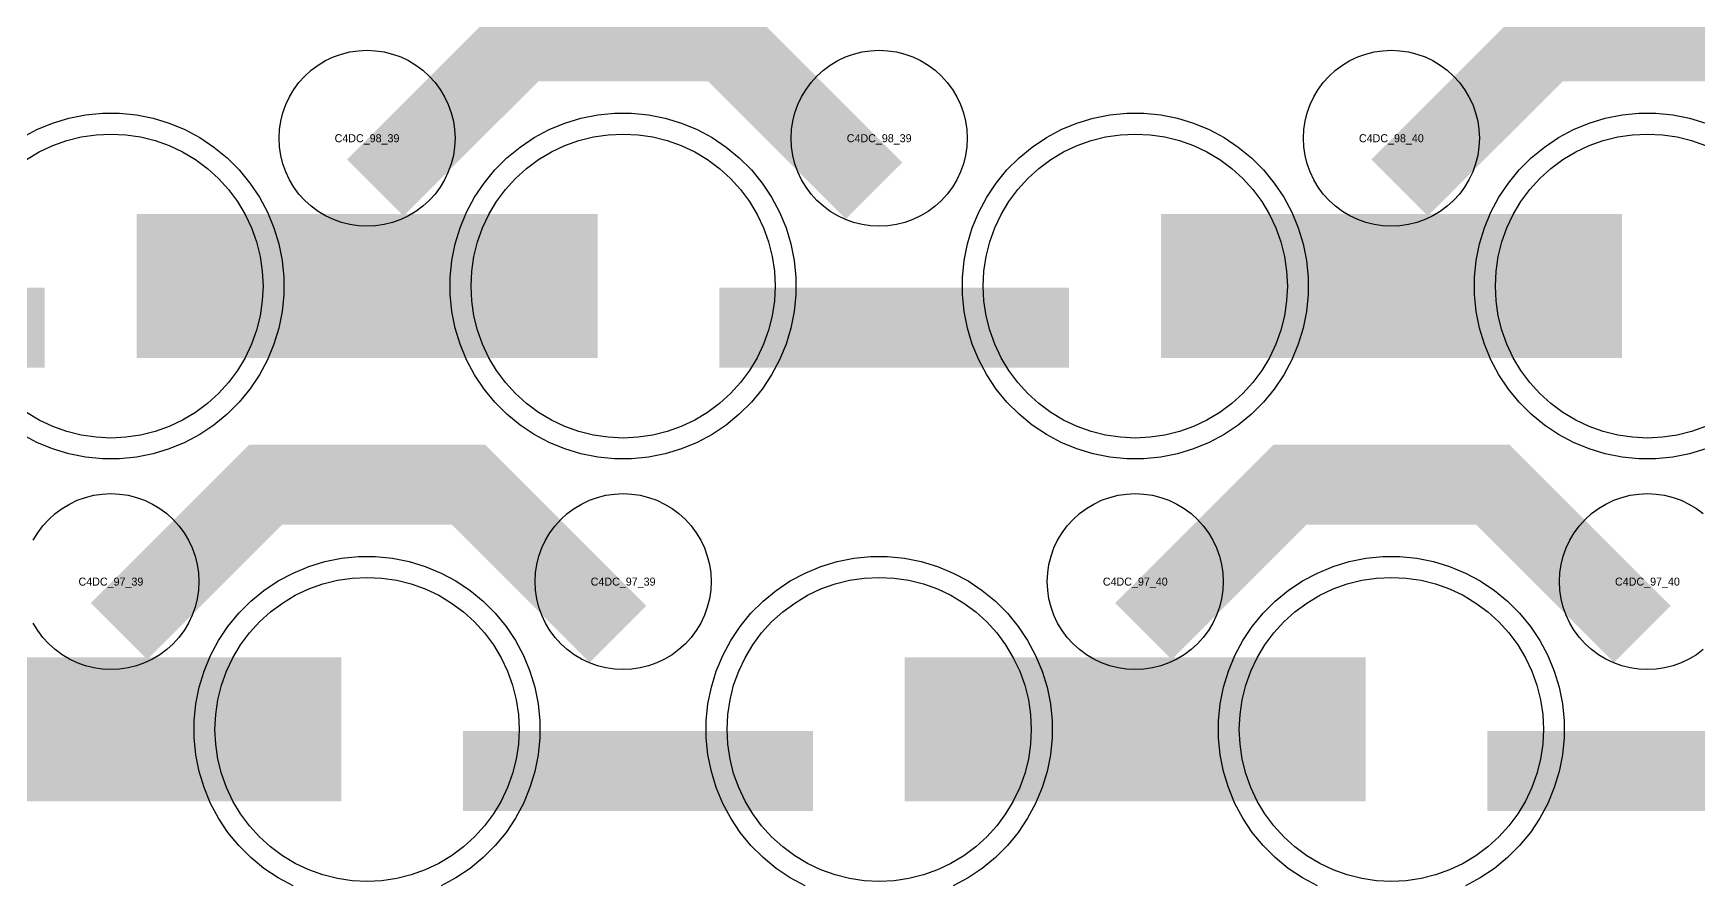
# Model space of a CAD drawing. Extents: x -11880 to 11880, y -14992 to 14992.
# Drawn here: x 456 to 976, y -1447 to -1181 of the extents above; entities that cross this region are included whole.
import ezdxf
from ezdxf.enums import TextEntityAlignment as Align

# ---------------------------------------------------------------- set-up
doc = ezdxf.new("R2010")
doc.units = 0
doc.header["$MEASUREMENT"] = 0
for name, color, linetype in [('GDS_775_DT_237', 138, 'CONTINUOUS'), ('RDL1_FS', 34, 'CONTINUOUS'), ('RDL_BS', 160, 'CONTINUOUS')]:
    doc.layers.add(name, color=color, linetype=linetype)

msp = doc.modelspace()

# ---------------------------------------------------------------- linework, layer by layer
at = {"layer": 'RDL1_FS'}
for points in [[(453.605, -1220.783), (457.605, -1218.385), (461.819, -1216.393), (466.209, -1214.821), (470.732, -1213.689), (475.343, -1213.005), (480, -1212.776), (484.657, -1213.005), (489.268, -1213.689), (493.791, -1214.821), (498.181, -1216.393), (502.395, -1218.385), (506.395, -1220.783), (510.14, -1223.561), (513.594, -1226.691), (516.724, -1230.145), (519.502, -1233.89), (521.9, -1237.89), (523.892, -1242.104), (525.464, -1246.494), (526.596, -1251.017), (527.28, -1255.628), (527.509, -1260.285), (527.28, -1264.942), (526.596, -1269.553), (525.464, -1274.076), (523.892, -1278.466), (521.9, -1282.68), (519.502, -1286.68), (516.724, -1290.425), (513.594, -1293.879), (510.14, -1297.009), (506.395, -1299.787), (502.395, -1302.185), (498.181, -1304.177), (493.791, -1305.749), (489.268, -1306.881), (484.657, -1307.565), (480, -1307.794), (475.343, -1307.565), (470.732, -1306.881), (466.209, -1305.749), (461.819, -1304.177), (457.605, -1302.185), (453.605, -1299.787)], [(978.181, -1304.177), (973.791, -1305.749), (969.268, -1306.881), (964.657, -1307.565), (960, -1307.794), (955.343, -1307.565), (950.732, -1306.881), (946.209, -1305.749), (941.819, -1304.177), (937.605, -1302.185), (933.605, -1299.787), (929.86, -1297.009), (926.406, -1293.879), (923.276, -1290.425), (920.498, -1286.68), (918.1, -1282.68), (916.108, -1278.466), (914.536, -1274.076), (913.404, -1269.553), (912.72, -1264.942), (912.491, -1260.285), (912.72, -1255.628), (913.404, -1251.017), (914.536, -1246.494), (916.108, -1242.104), (918.1, -1237.89), (920.498, -1233.89), (923.276, -1230.145), (926.406, -1226.691), (929.86, -1223.561), (933.605, -1220.783), (937.605, -1218.385), (941.819, -1216.393), (946.209, -1214.821), (950.732, -1213.689), (955.343, -1213.005), (960, -1212.776), (964.657, -1213.005), (969.268, -1213.689), (973.791, -1214.821), (978.181, -1216.393)]]:
    msp.add_lwpolyline(points, dxfattribs=at)
for points in [[(640, -1307.794), (635.343, -1307.565), (630.732, -1306.881), (626.209, -1305.749), (621.819, -1304.177), (617.605, -1302.185), (613.605, -1299.787), (609.86, -1297.009), (606.406, -1293.879), (603.276, -1290.425), (600.498, -1286.68), (598.1, -1282.68), (596.108, -1278.466), (594.536, -1274.076), (593.404, -1269.553), (592.72, -1264.942), (592.491, -1260.285), (592.72, -1255.628), (593.404, -1251.017), (594.536, -1246.494), (596.108, -1242.104), (598.1, -1237.89), (600.498, -1233.89), (603.276, -1230.145), (606.406, -1226.691), (609.86, -1223.561), (613.605, -1220.783), (617.605, -1218.385), (621.819, -1216.393), (626.209, -1214.821), (630.732, -1213.689), (635.343, -1213.005), (640, -1212.776), (644.657, -1213.005), (649.268, -1213.689), (653.791, -1214.821), (658.181, -1216.393), (662.395, -1218.385), (666.395, -1220.783), (670.14, -1223.561), (673.594, -1226.691), (676.724, -1230.145), (679.502, -1233.89), (681.9, -1237.89), (683.892, -1242.104), (685.464, -1246.494), (686.596, -1251.017), (687.28, -1255.628), (687.509, -1260.285), (687.28, -1264.942), (686.596, -1269.553), (685.464, -1274.076), (683.892, -1278.466), (681.9, -1282.68), (679.502, -1286.68), (676.724, -1290.425), (673.594, -1293.879), (670.14, -1297.009), (666.395, -1299.787), (662.395, -1302.185), (658.181, -1304.177), (653.791, -1305.749), (649.268, -1306.881), (644.657, -1307.565)], [(800, -1307.794), (795.343, -1307.565), (790.732, -1306.881), (786.209, -1305.749), (781.819, -1304.177), (777.605, -1302.185), (773.605, -1299.787), (769.86, -1297.009), (766.406, -1293.879), (763.276, -1290.425), (760.498, -1286.68), (758.1, -1282.68), (756.108, -1278.466), (754.536, -1274.076), (753.404, -1269.553), (752.72, -1264.942), (752.491, -1260.285), (752.72, -1255.628), (753.404, -1251.017), (754.536, -1246.494), (756.108, -1242.104), (758.1, -1237.89), (760.498, -1233.89), (763.276, -1230.145), (766.406, -1226.691), (769.86, -1223.561), (773.605, -1220.783), (777.605, -1218.385), (781.819, -1216.393), (786.209, -1214.821), (790.732, -1213.689), (795.343, -1213.005), (800, -1212.776), (804.657, -1213.005), (809.268, -1213.689), (813.791, -1214.821), (818.181, -1216.393), (822.395, -1218.385), (826.395, -1220.783), (830.14, -1223.561), (833.594, -1226.691), (836.724, -1230.145), (839.502, -1233.89), (841.9, -1237.89), (843.892, -1242.104), (845.464, -1246.494), (846.596, -1251.017), (847.28, -1255.628), (847.509, -1260.285), (847.28, -1264.942), (846.596, -1269.553), (845.464, -1274.076), (843.892, -1278.466), (841.9, -1282.68), (839.502, -1286.68), (836.724, -1290.425), (833.594, -1293.879), (830.14, -1297.009), (826.395, -1299.787), (822.395, -1302.185), (818.181, -1304.177), (813.791, -1305.749), (809.268, -1306.881), (804.657, -1307.565)], [(560, -1446.359), (555.343, -1446.13), (550.732, -1445.446), (546.209, -1444.314), (541.819, -1442.742), (537.605, -1440.75), (533.605, -1438.352), (529.86, -1435.574), (526.406, -1432.444), (523.276, -1428.99), (520.498, -1425.245), (518.1, -1421.245), (516.108, -1417.031), (514.536, -1412.641), (513.404, -1408.118), (512.72, -1403.507), (512.491, -1398.85), (512.72, -1394.193), (513.404, -1389.582), (514.536, -1385.059), (516.108, -1380.669), (518.1, -1376.455), (520.498, -1372.455), (523.276, -1368.71), (526.406, -1365.256), (529.86, -1362.126), (533.605, -1359.348), (537.605, -1356.95), (541.819, -1354.958), (546.209, -1353.386), (550.732, -1352.254), (555.343, -1351.57), (560, -1351.341), (564.657, -1351.57), (569.268, -1352.254), (573.791, -1353.386), (578.181, -1354.958), (582.395, -1356.95), (586.395, -1359.348), (590.14, -1362.126), (593.594, -1365.256), (596.724, -1368.71), (599.502, -1372.455), (601.9, -1376.455), (603.892, -1380.669), (605.464, -1385.059), (606.596, -1389.582), (607.28, -1394.193), (607.509, -1398.85), (607.28, -1403.507), (606.596, -1408.118), (605.464, -1412.641), (603.892, -1417.031), (601.9, -1421.245), (599.502, -1425.245), (596.724, -1428.99), (593.594, -1432.444), (590.14, -1435.574), (586.395, -1438.352), (582.395, -1440.75), (578.181, -1442.742), (573.791, -1444.314), (569.268, -1445.446), (564.657, -1446.13)], [(720, -1446.359), (715.343, -1446.13), (710.732, -1445.446), (706.209, -1444.314), (701.819, -1442.742), (697.605, -1440.75), (693.605, -1438.352), (689.86, -1435.574), (686.406, -1432.444), (683.276, -1428.99), (680.498, -1425.245), (678.1, -1421.245), (676.108, -1417.031), (674.536, -1412.641), (673.404, -1408.118), (672.72, -1403.507), (672.491, -1398.85), (672.72, -1394.193), (673.404, -1389.582), (674.536, -1385.059), (676.108, -1380.669), (678.1, -1376.455), (680.498, -1372.455), (683.276, -1368.71), (686.406, -1365.256), (689.86, -1362.126), (693.605, -1359.348), (697.605, -1356.95), (701.819, -1354.958), (706.209, -1353.386), (710.732, -1352.254), (715.343, -1351.57), (720, -1351.341), (724.657, -1351.57), (729.268, -1352.254), (733.791, -1353.386), (738.181, -1354.958), (742.395, -1356.95), (746.395, -1359.348), (750.14, -1362.126), (753.594, -1365.256), (756.724, -1368.71), (759.502, -1372.455), (761.9, -1376.455), (763.892, -1380.669), (765.464, -1385.059), (766.596, -1389.582), (767.28, -1394.193), (767.509, -1398.85), (767.28, -1403.507), (766.596, -1408.118), (765.464, -1412.641), (763.892, -1417.031), (761.9, -1421.245), (759.502, -1425.245), (756.724, -1428.99), (753.594, -1432.444), (750.14, -1435.574), (746.395, -1438.352), (742.395, -1440.75), (738.181, -1442.742), (733.791, -1444.314), (729.268, -1445.446), (724.657, -1446.13)], [(880, -1446.359), (875.343, -1446.13), (870.732, -1445.446), (866.209, -1444.314), (861.819, -1442.742), (857.605, -1440.75), (853.605, -1438.352), (849.86, -1435.574), (846.406, -1432.444), (843.276, -1428.99), (840.498, -1425.245), (838.1, -1421.245), (836.108, -1417.031), (834.536, -1412.641), (833.404, -1408.118), (832.72, -1403.507), (832.491, -1398.85), (832.72, -1394.193), (833.404, -1389.582), (834.536, -1385.059), (836.108, -1380.669), (838.1, -1376.455), (840.498, -1372.455), (843.276, -1368.71), (846.406, -1365.256), (849.86, -1362.126), (853.605, -1359.348), (857.605, -1356.95), (861.819, -1354.958), (866.209, -1353.386), (870.732, -1352.254), (875.343, -1351.57), (880, -1351.341), (884.657, -1351.57), (889.268, -1352.254), (893.791, -1353.386), (898.181, -1354.958), (902.395, -1356.95), (906.395, -1359.348), (910.14, -1362.126), (913.594, -1365.256), (916.724, -1368.71), (919.502, -1372.455), (921.9, -1376.455), (923.892, -1380.669), (925.464, -1385.059), (926.596, -1389.582), (927.28, -1394.193), (927.509, -1398.85), (927.28, -1403.507), (926.596, -1408.118), (925.464, -1412.641), (923.892, -1417.031), (921.9, -1421.245), (919.502, -1425.245), (916.724, -1428.99), (913.594, -1432.444), (910.14, -1435.574), (906.395, -1438.352), (902.395, -1440.75), (898.181, -1442.742), (893.791, -1444.314), (889.268, -1445.446), (884.657, -1446.13)]]:
    msp.add_lwpolyline(points, close=True, dxfattribs=at)
for points in [[(488.002, -1260.285, 45, 45, 0), (560.002, -1260.285, 45, 45, 0)], [(560.002, -1260.285, 45, 45, 0), (632.002, -1260.285, 45, 45, 0)], [(808.002, -1260.285, 45, 45, 0), (880.002, -1260.285, 45, 45, 0)], [(880.002, -1260.285, 45, 45, 0), (952.002, -1260.285, 45, 45, 0)], [(408.002, -1398.85, 45, 45, 0), (480.002, -1398.85, 45, 45, 0)], [(480.002, -1398.85, 45, 45, 0), (552.002, -1398.85, 45, 45, 0)], [(728.002, -1398.85, 45, 45, 0), (800.002, -1398.85, 45, 45, 0)], [(800.002, -1398.85, 45, 45, 0), (872.002, -1398.85, 45, 45, 0)]]:
    msp.add_lwpolyline(points, format="xyseb", dxfattribs=at)
at = {"layer": 'RDL_BS'}
for points in [[(562.562, -1229.599, 25, 25, 0), (608.377, -1183.784, 25, 25, 0), (641.93, -1183.784, 25, 25, 0)], [(718.401, -1230.498, 25, 25, 0), (671.687, -1183.784, 25, 25, 0), (641.929, -1183.784, 25, 25, 0)], [(882.562, -1229.599, 25, 25, 0), (928.377, -1183.784, 25, 25, 0), (961.93, -1183.784, 25, 25, 0)], [(1038.401, -1230.498, 25, 25, 0), (991.687, -1183.784, 25, 25, 0), (961.929, -1183.784, 25, 25, 0)], [(350.016, -1273.298, 25, 25, 0), (459.281, -1273.298, 25, 25, 0)], [(670.016, -1273.298, 25, 25, 0), (779.281, -1273.298, 25, 25, 0)], [(482.562, -1368.164, 25, 25, 0), (528.377, -1322.349, 25, 25, 0), (561.93, -1322.349, 25, 25, 0)], [(638.401, -1369.063, 25, 25, 0), (591.687, -1322.349, 25, 25, 0), (561.929, -1322.349, 25, 25, 0)], [(802.562, -1368.164, 25, 25, 0), (848.377, -1322.349, 25, 25, 0), (881.93, -1322.349, 25, 25, 0)], [(958.401, -1369.063, 25, 25, 0), (911.687, -1322.349, 25, 25, 0), (881.929, -1322.349, 25, 25, 0)], [(590.016, -1411.863, 25, 25, 0), (699.281, -1411.863, 25, 25, 0)], [(910.016, -1411.863, 25, 25, 0), (1019.281, -1411.863, 25, 25, 0)]]:
    msp.add_lwpolyline(points, format="xyseb", dxfattribs=at)
for points in [[(560, -1241.591), (557.307, -1241.459), (554.635, -1241.063), (552.016, -1240.406), (549.481, -1239.499), (547.044, -1238.347), (544.72, -1236.954), (542.557, -1235.351), (540.558, -1233.539), (538.746, -1231.54), (537.143, -1229.377), (535.75, -1227.053), (534.598, -1224.616), (533.691, -1222.081), (533.034, -1219.462), (532.638, -1216.79), (532.506, -1214.097), (532.638, -1211.404), (533.034, -1208.732), (533.691, -1206.113), (534.598, -1203.578), (535.75, -1201.141), (537.143, -1198.817), (538.746, -1196.654), (540.558, -1194.655), (542.557, -1192.843), (544.72, -1191.24), (547.044, -1189.847), (549.481, -1188.695), (552.016, -1187.788), (554.635, -1187.131), (557.307, -1186.735), (560, -1186.603), (562.693, -1186.735), (565.365, -1187.131), (567.984, -1187.788), (570.519, -1188.695), (572.956, -1189.847), (575.28, -1191.24), (577.443, -1192.843), (579.442, -1194.655), (581.254, -1196.654), (582.857, -1198.817), (584.25, -1201.141), (585.402, -1203.578), (586.309, -1206.113), (586.966, -1208.732), (587.362, -1211.404), (587.494, -1214.097), (587.362, -1216.79), (586.966, -1219.462), (586.309, -1222.081), (585.402, -1224.616), (584.25, -1227.053), (582.857, -1229.377), (581.254, -1231.54), (579.442, -1233.539), (577.443, -1235.351), (575.28, -1236.954), (572.956, -1238.347), (570.519, -1239.499), (567.984, -1240.406), (565.365, -1241.063), (562.693, -1241.459)], [(720, -1241.591), (717.307, -1241.459), (714.635, -1241.063), (712.016, -1240.406), (709.481, -1239.499), (707.044, -1238.347), (704.72, -1236.954), (702.557, -1235.351), (700.558, -1233.539), (698.746, -1231.54), (697.143, -1229.377), (695.75, -1227.053), (694.598, -1224.616), (693.691, -1222.081), (693.034, -1219.462), (692.638, -1216.79), (692.506, -1214.097), (692.638, -1211.404), (693.034, -1208.732), (693.691, -1206.113), (694.598, -1203.578), (695.75, -1201.141), (697.143, -1198.817), (698.746, -1196.654), (700.558, -1194.655), (702.557, -1192.843), (704.72, -1191.24), (707.044, -1189.847), (709.481, -1188.695), (712.016, -1187.788), (714.635, -1187.131), (717.307, -1186.735), (720, -1186.603), (722.693, -1186.735), (725.365, -1187.131), (727.984, -1187.788), (730.519, -1188.695), (732.956, -1189.847), (735.28, -1191.24), (737.443, -1192.843), (739.442, -1194.655), (741.254, -1196.654), (742.857, -1198.817), (744.25, -1201.141), (745.402, -1203.578), (746.309, -1206.113), (746.966, -1208.732), (747.362, -1211.404), (747.494, -1214.097), (747.362, -1216.79), (746.966, -1219.462), (746.309, -1222.081), (745.402, -1224.616), (744.25, -1227.053), (742.857, -1229.377), (741.254, -1231.54), (739.442, -1233.539), (737.443, -1235.351), (735.28, -1236.954), (732.956, -1238.347), (730.519, -1239.499), (727.984, -1240.406), (725.365, -1241.063), (722.693, -1241.459)], [(880, -1241.591), (877.307, -1241.459), (874.635, -1241.063), (872.016, -1240.406), (869.481, -1239.499), (867.044, -1238.347), (864.72, -1236.954), (862.557, -1235.351), (860.558, -1233.539), (858.746, -1231.54), (857.143, -1229.377), (855.75, -1227.053), (854.598, -1224.616), (853.691, -1222.081), (853.034, -1219.462), (852.638, -1216.79), (852.506, -1214.097), (852.638, -1211.404), (853.034, -1208.732), (853.691, -1206.113), (854.598, -1203.578), (855.75, -1201.141), (857.143, -1198.817), (858.746, -1196.654), (860.558, -1194.655), (862.557, -1192.843), (864.72, -1191.24), (867.044, -1189.847), (869.481, -1188.695), (872.016, -1187.788), (874.635, -1187.131), (877.307, -1186.735), (880, -1186.603), (882.693, -1186.735), (885.365, -1187.131), (887.984, -1187.788), (890.519, -1188.695), (892.956, -1189.847), (895.28, -1191.24), (897.443, -1192.843), (899.442, -1194.655), (901.254, -1196.654), (902.857, -1198.817), (904.25, -1201.141), (905.402, -1203.578), (906.309, -1206.113), (906.966, -1208.732), (907.362, -1211.404), (907.494, -1214.097), (907.362, -1216.79), (906.966, -1219.462), (906.309, -1222.081), (905.402, -1224.616), (904.25, -1227.053), (902.857, -1229.377), (901.254, -1231.54), (899.442, -1233.539), (897.443, -1235.351), (895.28, -1236.954), (892.956, -1238.347), (890.519, -1239.499), (887.984, -1240.406), (885.365, -1241.063), (882.693, -1241.459)], [(637.356, -1314.285), (632.062, -1313.768), (626.835, -1312.722), (621.795, -1311.191), (616.885, -1309.16), (612.223, -1306.668), (607.809, -1303.721), (603.708, -1300.359), (599.926, -1296.577), (596.564, -1292.476), (593.617, -1288.062), (591.125, -1283.4), (589.094, -1278.49), (587.563, -1273.45), (586.517, -1268.223), (586, -1262.929), (586, -1257.641), (586.517, -1252.347), (587.563, -1247.12), (589.094, -1242.08), (591.125, -1237.17), (593.617, -1232.508), (596.564, -1228.094), (599.926, -1223.993), (603.708, -1220.211), (607.809, -1216.849), (612.223, -1213.902), (616.885, -1211.41), (621.795, -1209.379), (626.835, -1207.848), (632.062, -1206.802), (637.356, -1206.285), (642.644, -1206.285), (647.938, -1206.802), (653.165, -1207.848), (658.205, -1209.379), (663.115, -1211.41), (667.777, -1213.902), (672.191, -1216.849), (676.292, -1220.211), (680.074, -1223.993), (683.436, -1228.094), (686.383, -1232.508), (688.875, -1237.17), (690.906, -1242.08), (692.437, -1247.12), (693.483, -1252.347), (694, -1257.641), (694, -1262.929), (693.483, -1268.223), (692.437, -1273.45), (690.906, -1278.49), (688.875, -1283.4), (686.383, -1288.062), (683.436, -1292.476), (680.074, -1296.577), (676.292, -1300.359), (672.191, -1303.721), (667.777, -1306.668), (663.115, -1309.16), (658.205, -1311.191), (653.165, -1312.722), (647.938, -1313.768), (642.644, -1314.285)], [(797.356, -1314.285), (792.062, -1313.768), (786.835, -1312.722), (781.795, -1311.191), (776.885, -1309.16), (772.223, -1306.668), (767.809, -1303.721), (763.708, -1300.359), (759.926, -1296.577), (756.564, -1292.476), (753.617, -1288.062), (751.125, -1283.4), (749.094, -1278.49), (747.563, -1273.45), (746.517, -1268.223), (746, -1262.929), (746, -1257.641), (746.517, -1252.347), (747.563, -1247.12), (749.094, -1242.08), (751.125, -1237.17), (753.617, -1232.508), (756.564, -1228.094), (759.926, -1223.993), (763.708, -1220.211), (767.809, -1216.849), (772.223, -1213.902), (776.885, -1211.41), (781.795, -1209.379), (786.835, -1207.848), (792.062, -1206.802), (797.356, -1206.285), (802.644, -1206.285), (807.938, -1206.802), (813.165, -1207.848), (818.205, -1209.379), (823.115, -1211.41), (827.777, -1213.902), (832.191, -1216.849), (836.292, -1220.211), (840.074, -1223.993), (843.436, -1228.094), (846.383, -1232.508), (848.875, -1237.17), (850.906, -1242.08), (852.437, -1247.12), (853.483, -1252.347), (854, -1257.641), (854, -1262.929), (853.483, -1268.223), (852.437, -1273.45), (850.906, -1278.49), (848.875, -1283.4), (846.383, -1288.062), (843.436, -1292.476), (840.074, -1296.577), (836.292, -1300.359), (832.191, -1303.721), (827.777, -1306.668), (823.115, -1309.16), (818.205, -1311.191), (813.165, -1312.722), (807.938, -1313.768), (802.644, -1314.285)], [(640, -1380.156), (637.307, -1380.024), (634.635, -1379.628), (632.016, -1378.971), (629.481, -1378.064), (627.044, -1376.912), (624.72, -1375.519), (622.557, -1373.916), (620.558, -1372.104), (618.746, -1370.105), (617.143, -1367.942), (615.75, -1365.618), (614.598, -1363.181), (613.691, -1360.646), (613.034, -1358.027), (612.638, -1355.355), (612.506, -1352.662), (612.638, -1349.969), (613.034, -1347.297), (613.691, -1344.678), (614.598, -1342.143), (615.75, -1339.706), (617.143, -1337.382), (618.746, -1335.219), (620.558, -1333.22), (622.557, -1331.408), (624.72, -1329.805), (627.044, -1328.412), (629.481, -1327.26), (632.016, -1326.353), (634.635, -1325.696), (637.307, -1325.3), (640, -1325.168), (642.693, -1325.3), (645.365, -1325.696), (647.984, -1326.353), (650.519, -1327.26), (652.956, -1328.412), (655.28, -1329.805), (657.443, -1331.408), (659.442, -1333.22), (661.254, -1335.219), (662.857, -1337.382), (664.25, -1339.706), (665.402, -1342.143), (666.309, -1344.678), (666.966, -1347.297), (667.362, -1349.969), (667.494, -1352.662), (667.362, -1355.355), (666.966, -1358.027), (666.309, -1360.646), (665.402, -1363.181), (664.25, -1365.618), (662.857, -1367.942), (661.254, -1370.105), (659.442, -1372.104), (657.443, -1373.916), (655.28, -1375.519), (652.956, -1376.912), (650.519, -1378.064), (647.984, -1378.971), (645.365, -1379.628), (642.693, -1380.024)], [(800, -1380.156), (797.307, -1380.024), (794.635, -1379.628), (792.016, -1378.971), (789.481, -1378.064), (787.044, -1376.912), (784.72, -1375.519), (782.557, -1373.916), (780.558, -1372.104), (778.746, -1370.105), (777.143, -1367.942), (775.75, -1365.618), (774.598, -1363.181), (773.691, -1360.646), (773.034, -1358.027), (772.638, -1355.355), (772.506, -1352.662), (772.638, -1349.969), (773.034, -1347.297), (773.691, -1344.678), (774.598, -1342.143), (775.75, -1339.706), (777.143, -1337.382), (778.746, -1335.219), (780.558, -1333.22), (782.557, -1331.408), (784.72, -1329.805), (787.044, -1328.412), (789.481, -1327.26), (792.016, -1326.353), (794.635, -1325.696), (797.307, -1325.3), (800, -1325.168), (802.693, -1325.3), (805.365, -1325.696), (807.984, -1326.353), (810.519, -1327.26), (812.956, -1328.412), (815.28, -1329.805), (817.443, -1331.408), (819.442, -1333.22), (821.254, -1335.219), (822.857, -1337.382), (824.25, -1339.706), (825.402, -1342.143), (826.309, -1344.678), (826.966, -1347.297), (827.362, -1349.969), (827.494, -1352.662), (827.362, -1355.355), (826.966, -1358.027), (826.309, -1360.646), (825.402, -1363.181), (824.25, -1365.618), (822.857, -1367.942), (821.254, -1370.105), (819.442, -1372.104), (817.443, -1373.916), (815.28, -1375.519), (812.956, -1376.912), (810.519, -1378.064), (807.984, -1378.971), (805.365, -1379.628), (802.693, -1380.024)]]:
    msp.add_lwpolyline(points, close=True, dxfattribs=at)
for points in [[(452.223, -1213.902), (456.885, -1211.41), (461.795, -1209.379), (466.835, -1207.848), (472.062, -1206.802), (477.356, -1206.285), (482.644, -1206.285), (487.938, -1206.802), (493.165, -1207.848), (498.205, -1209.379), (503.115, -1211.41), (507.777, -1213.902), (512.191, -1216.849), (516.292, -1220.211), (520.074, -1223.993), (523.436, -1228.094), (526.383, -1232.508), (528.875, -1237.17), (530.906, -1242.08), (532.437, -1247.12), (533.483, -1252.347), (534, -1257.641), (534, -1262.929), (533.483, -1268.223), (532.437, -1273.45), (530.906, -1278.49), (528.875, -1283.4), (526.383, -1288.062), (523.436, -1292.476), (520.074, -1296.577), (516.292, -1300.359), (512.191, -1303.721), (507.777, -1306.668), (503.115, -1309.16), (498.205, -1311.191), (493.165, -1312.722), (487.938, -1313.768), (482.644, -1314.285), (477.356, -1314.285), (472.062, -1313.768), (466.835, -1312.722), (461.795, -1311.191), (456.885, -1309.16), (452.223, -1306.668)], [(978.205, -1311.191), (973.165, -1312.722), (967.938, -1313.768), (962.644, -1314.285), (957.356, -1314.285), (952.062, -1313.768), (946.835, -1312.722), (941.795, -1311.191), (936.885, -1309.16), (932.223, -1306.668), (927.809, -1303.721), (923.708, -1300.359), (919.926, -1296.577), (916.564, -1292.476), (913.617, -1288.062), (911.125, -1283.4), (909.094, -1278.49), (907.563, -1273.45), (906.517, -1268.223), (906, -1262.929), (906, -1257.641), (906.517, -1252.347), (907.563, -1247.12), (909.094, -1242.08), (911.125, -1237.17), (913.617, -1232.508), (916.564, -1228.094), (919.926, -1223.993), (923.708, -1220.211), (927.809, -1216.849), (932.223, -1213.902), (936.885, -1211.41), (941.795, -1209.379), (946.835, -1207.848), (952.062, -1206.802), (957.356, -1206.285), (962.644, -1206.285), (967.938, -1206.802), (973.165, -1207.848), (978.205, -1209.379)], [(455.75, -1339.706), (457.143, -1337.382), (458.746, -1335.219), (460.558, -1333.22), (462.557, -1331.408), (464.72, -1329.805), (467.044, -1328.412), (469.481, -1327.26), (472.016, -1326.353), (474.635, -1325.696), (477.307, -1325.3), (480, -1325.168), (482.693, -1325.3), (485.365, -1325.696), (487.984, -1326.353), (490.519, -1327.26), (492.956, -1328.412), (495.28, -1329.805), (497.443, -1331.408), (499.442, -1333.22), (501.254, -1335.219), (502.857, -1337.382), (504.25, -1339.706), (505.402, -1342.143), (506.309, -1344.678), (506.966, -1347.297), (507.362, -1349.969), (507.494, -1352.662), (507.362, -1355.355), (506.966, -1358.027), (506.309, -1360.646), (505.402, -1363.181), (504.25, -1365.618), (502.857, -1367.942), (501.254, -1370.105), (499.442, -1372.104), (497.443, -1373.916), (495.28, -1375.519), (492.956, -1376.912), (490.519, -1378.064), (487.984, -1378.971), (485.365, -1379.628), (482.693, -1380.024), (480, -1380.156), (477.307, -1380.024), (474.635, -1379.628), (472.016, -1378.971), (469.481, -1378.064), (467.044, -1376.912), (464.72, -1375.519), (462.557, -1373.916), (460.558, -1372.104), (458.746, -1370.105), (457.143, -1367.942), (455.75, -1365.618)], [(977.443, -1373.916), (975.28, -1375.519), (972.956, -1376.912), (970.519, -1378.064), (967.984, -1378.971), (965.365, -1379.628), (962.693, -1380.024), (960, -1380.156), (957.307, -1380.024), (954.635, -1379.628), (952.016, -1378.971), (949.481, -1378.064), (947.044, -1376.912), (944.72, -1375.519), (942.557, -1373.916), (940.558, -1372.104), (938.746, -1370.105), (937.143, -1367.942), (935.75, -1365.618), (934.598, -1363.181), (933.691, -1360.646), (933.034, -1358.027), (932.638, -1355.355), (932.506, -1352.662), (932.638, -1349.969), (933.034, -1347.297), (933.691, -1344.678), (934.598, -1342.143), (935.75, -1339.706), (937.143, -1337.382), (938.746, -1335.219), (940.558, -1333.22), (942.557, -1331.408), (944.72, -1329.805), (947.044, -1328.412), (949.481, -1327.26), (952.016, -1326.353), (954.635, -1325.696), (957.307, -1325.3), (960, -1325.168), (962.693, -1325.3), (965.365, -1325.696), (967.984, -1326.353), (970.519, -1327.26), (972.956, -1328.412), (975.28, -1329.805), (977.443, -1331.408)], [(536.885, -1447.725), (532.223, -1445.233), (527.809, -1442.286), (523.708, -1438.924), (519.926, -1435.142), (516.564, -1431.041), (513.617, -1426.627), (511.125, -1421.965), (509.094, -1417.055), (507.563, -1412.015), (506.517, -1406.788), (506, -1401.494), (506, -1396.206), (506.517, -1390.912), (507.563, -1385.685), (509.094, -1380.645), (511.125, -1375.735), (513.617, -1371.073), (516.564, -1366.659), (519.926, -1362.558), (523.708, -1358.776), (527.809, -1355.414), (532.223, -1352.467), (536.885, -1349.975), (541.795, -1347.944), (546.835, -1346.413), (552.062, -1345.367), (557.356, -1344.85), (562.644, -1344.85), (567.938, -1345.367), (573.165, -1346.413), (578.205, -1347.944), (583.115, -1349.975), (587.777, -1352.467), (592.191, -1355.414), (596.292, -1358.776), (600.074, -1362.558), (603.436, -1366.659), (606.383, -1371.073), (608.875, -1375.735), (610.906, -1380.645), (612.437, -1385.685), (613.483, -1390.912), (614, -1396.206), (614, -1401.494), (613.483, -1406.788), (612.437, -1412.015), (610.906, -1417.055), (608.875, -1421.965), (606.383, -1426.627), (603.436, -1431.041), (600.074, -1435.142), (596.292, -1438.924), (592.191, -1442.286), (587.777, -1445.233), (583.115, -1447.725)], [(696.885, -1447.725), (692.223, -1445.233), (687.809, -1442.286), (683.708, -1438.924), (679.926, -1435.142), (676.564, -1431.041), (673.617, -1426.627), (671.125, -1421.965), (669.094, -1417.055), (667.563, -1412.015), (666.517, -1406.788), (666, -1401.494), (666, -1396.206), (666.517, -1390.912), (667.563, -1385.685), (669.094, -1380.645), (671.125, -1375.735), (673.617, -1371.073), (676.564, -1366.659), (679.926, -1362.558), (683.708, -1358.776), (687.809, -1355.414), (692.223, -1352.467), (696.885, -1349.975), (701.795, -1347.944), (706.835, -1346.413), (712.062, -1345.367), (717.356, -1344.85), (722.644, -1344.85), (727.938, -1345.367), (733.165, -1346.413), (738.205, -1347.944), (743.115, -1349.975), (747.777, -1352.467), (752.191, -1355.414), (756.292, -1358.776), (760.074, -1362.558), (763.436, -1366.659), (766.383, -1371.073), (768.875, -1375.735), (770.906, -1380.645), (772.437, -1385.685), (773.483, -1390.912), (774, -1396.206), (774, -1401.494), (773.483, -1406.788), (772.437, -1412.015), (770.906, -1417.055), (768.875, -1421.965), (766.383, -1426.627), (763.436, -1431.041), (760.074, -1435.142), (756.292, -1438.924), (752.191, -1442.286), (747.777, -1445.233), (743.115, -1447.725)], [(856.885, -1447.725), (852.223, -1445.233), (847.809, -1442.286), (843.708, -1438.924), (839.926, -1435.142), (836.564, -1431.041), (833.617, -1426.627), (831.125, -1421.965), (829.094, -1417.055), (827.563, -1412.015), (826.517, -1406.788), (826, -1401.494), (826, -1396.206), (826.517, -1390.912), (827.563, -1385.685), (829.094, -1380.645), (831.125, -1375.735), (833.617, -1371.073), (836.564, -1366.659), (839.926, -1362.558), (843.708, -1358.776), (847.809, -1355.414), (852.223, -1352.467), (856.885, -1349.975), (861.795, -1347.944), (866.835, -1346.413), (872.062, -1345.367), (877.356, -1344.85), (882.644, -1344.85), (887.938, -1345.367), (893.165, -1346.413), (898.205, -1347.944), (903.115, -1349.975), (907.777, -1352.467), (912.191, -1355.414), (916.292, -1358.776), (920.074, -1362.558), (923.436, -1366.659), (926.383, -1371.073), (928.875, -1375.735), (930.906, -1380.645), (932.437, -1385.685), (933.483, -1390.912), (934, -1396.206), (934, -1401.494), (933.483, -1406.788), (932.437, -1412.015), (930.906, -1417.055), (928.875, -1421.965), (926.383, -1426.627), (923.436, -1431.041), (920.074, -1435.142), (916.292, -1438.924), (912.191, -1442.286), (907.777, -1445.233), (903.115, -1447.725)]]:
    msp.add_lwpolyline(points, dxfattribs=at)

# ---------------------------------------------------------------- texts
at = {"layer": 'GDS_775_DT_237'}
for s, p in [('C4DC_98_39', (560, -1214.097)), ('C4DC_98_39', (560, -1214.097)), ('C4DC_98_39', (720, -1214.097)), ('C4DC_98_39', (720, -1214.097)), ('C4DC_98_40', (880, -1214.097)), ('C4DC_98_40', (880, -1214.097)), ('C4DC_97_39', (480, -1352.662)), ('C4DC_97_39', (480, -1352.662)), ('C4DC_97_39', (640, -1352.662)), ('C4DC_97_39', (640, -1352.662)), ('C4DC_97_40', (800, -1352.662)), ('C4DC_97_40', (800, -1352.662)), ('C4DC_97_40', (960, -1352.662)), ('C4DC_97_40', (960, -1352.662))]:
    msp.add_text(s, height=2.5, dxfattribs=at).set_placement(p, align=Align.MIDDLE_CENTER)

doc.saveas('drawing.dxf')
